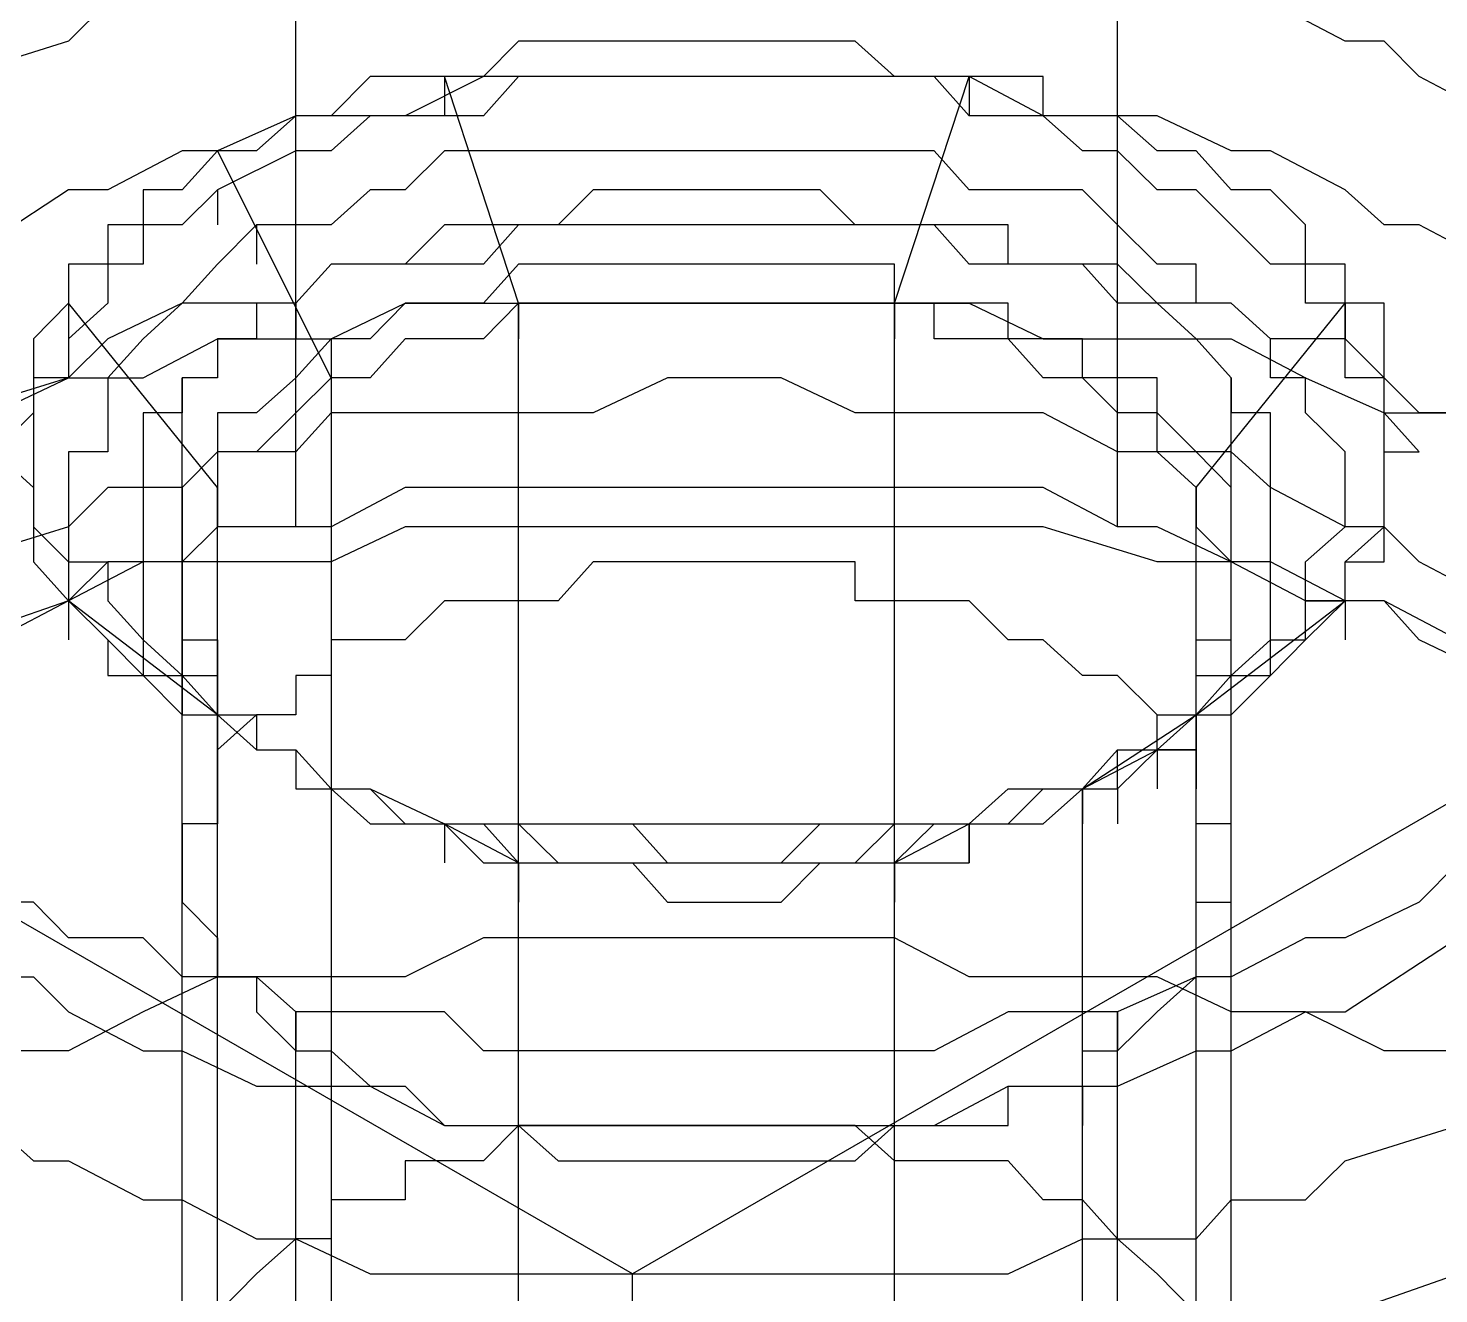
# Model space of a CAD drawing. Header units: millimetres. Extents: x 0 to 2112, y 8 to 1252.
# Drawn here: x 929.46 to 939.38, y 564.82 to 573.73 of the extents above; entities that cross this region are included whole.
import ezdxf

# ---------------------------------------------------------------- set-up
doc = ezdxf.new("R2010")
doc.units = ezdxf.units.MM
doc.layers.get('0').update_dxf_attribs({"linetype": 'CONTINUOUS'})

msp = doc.modelspace()

# ---------------------------------------------------------------- linework, layer by layer
at = {"color": 9}
for p, q in [((933.708, 564.956), (891.72, 589.174)), ((933.708, 564.956), (891.72, 589.174)), ((975.67, 589.174), (933.708, 564.956)), ((975.67, 589.174), (933.708, 564.956)), ((931.34, 570.216), (931.34, 574.707)), ((937.122, 570.216), (937.122, 574.707)), ((930.017, 573.909), (929.739, 573.634)), ((938.724, 573.634), (938.198, 573.909)), ((929.739, 573.634), (928.941, 573.384)), ((932.907, 573.634), (932.66, 573.384)), ((932.907, 573.634), (932.66, 573.384)), ((933.185, 573.634), (932.907, 573.634)), ((933.185, 573.634), (932.907, 573.634)), ((933.432, 573.634), (933.185, 573.634)), ((933.432, 573.634), (933.185, 573.634)), ((933.954, 573.634), (933.432, 573.634)), ((933.954, 573.634), (933.432, 573.634)), ((934.23, 573.634), (933.954, 573.634)), ((934.23, 573.634), (933.954, 573.634)), ((934.508, 573.634), (934.23, 573.634)), ((934.508, 573.634), (934.23, 573.634)), ((934.755, 573.634), (934.508, 573.634)), ((934.755, 573.634), (934.508, 573.634)), ((935.03, 573.634), (934.755, 573.634)), ((935.03, 573.634), (934.755, 573.634)), ((935.277, 573.634), (935.03, 573.634)), ((935.277, 573.634), (935.03, 573.634)), ((935.553, 573.384), (935.277, 573.634)), ((935.553, 573.384), (935.277, 573.634)), ((938.999, 573.634), (938.724, 573.634)), ((939.246, 573.384), (938.999, 573.634)), ((931.863, 573.384), (931.587, 573.109)), ((931.863, 573.384), (931.587, 573.109)), ((932.109, 573.384), (931.863, 573.384)), ((932.109, 573.384), (931.863, 573.384)), ((932.66, 573.384), (932.109, 573.109)), ((932.385, 573.384), (932.109, 573.384)), ((932.385, 573.384), (932.109, 573.384)), ((932.66, 573.384), (932.385, 573.384)), ((932.907, 571.789), (932.385, 573.384)), ((932.385, 573.384), (932.385, 573.109)), ((932.66, 573.384), (932.385, 573.384)), ((932.907, 573.384), (932.66, 573.384)), ((932.907, 573.384), (932.66, 573.109)), ((933.432, 573.384), (932.907, 573.384)), ((933.185, 573.384), (932.907, 573.384)), ((933.432, 573.384), (933.185, 573.384)), ((933.954, 573.384), (933.432, 573.384)), ((933.708, 573.384), (933.432, 573.384)), ((933.954, 573.384), (933.708, 573.384)), ((934.23, 573.384), (933.954, 573.384)), ((934.23, 573.384), (933.954, 573.384)), ((934.755, 573.384), (934.23, 573.384)), ((934.508, 573.384), (934.23, 573.384)), ((934.755, 573.384), (934.508, 573.384)), ((935.277, 573.384), (934.755, 573.384)), ((935.277, 573.384), (934.755, 573.384)), ((935.831, 573.384), (935.277, 573.384)), ((935.553, 573.384), (935.277, 573.384)), ((935.831, 573.384), (935.553, 573.384)), ((935.553, 571.789), (936.078, 573.384)), ((935.831, 573.384), (935.553, 573.384)), ((935.831, 573.384), (935.553, 573.384)), ((936.078, 573.384), (935.831, 573.384)), ((936.078, 573.384), (935.831, 573.384)), ((936.078, 573.109), (935.831, 573.384)), ((936.078, 573.384), (935.831, 573.384)), ((936.6, 573.109), (936.078, 573.384)), ((936.6, 573.384), (936.078, 573.384)), ((936.078, 573.384), (936.078, 573.109)), ((936.6, 573.384), (936.078, 573.384)), ((936.6, 573.109), (936.6, 573.384)), ((936.6, 573.109), (936.6, 573.384)), ((939.768, 573.109), (939.246, 573.384)), ((931.34, 573.109), (930.787, 572.862)), ((931.34, 573.109), (931.062, 572.862)), ((931.34, 573.109), (931.062, 572.862)), ((931.587, 573.109), (931.34, 573.109)), ((931.587, 573.109), (931.34, 573.109)), ((931.587, 573.109), (931.34, 573.109)), ((932.109, 573.109), (931.587, 573.109)), ((931.863, 573.109), (931.587, 572.862)), ((932.109, 573.109), (931.863, 573.109)), ((932.385, 573.109), (932.109, 573.109)), ((932.66, 573.109), (932.385, 573.109)), ((936.353, 573.109), (936.078, 573.109)), ((936.6, 573.109), (936.353, 573.109)), ((937.122, 573.109), (936.6, 573.109)), ((936.875, 573.109), (936.6, 573.109)), ((936.875, 572.862), (936.6, 573.109)), ((936.875, 573.109), (936.6, 573.109)), ((937.122, 573.109), (936.875, 573.109)), ((937.122, 573.109), (936.875, 573.109)), ((937.401, 573.109), (937.122, 573.109)), ((937.401, 572.862), (937.122, 573.109)), ((937.401, 572.862), (937.122, 573.109)), ((937.923, 572.862), (937.401, 573.109)), ((930.54, 572.862), (930.017, 572.587)), ((930.787, 572.862), (930.54, 572.862)), ((930.787, 572.862), (930.54, 572.587)), ((930.787, 572.862), (930.54, 572.587)), ((931.062, 572.862), (930.787, 572.862)), ((931.587, 571.264), (930.787, 572.862)), ((931.34, 572.862), (930.787, 572.587)), ((931.062, 572.862), (930.787, 572.862)), ((931.587, 571.264), (930.787, 572.862)), ((931.587, 572.862), (931.34, 572.862)), ((932.385, 572.862), (932.109, 572.587)), ((932.66, 572.862), (932.385, 572.862)), ((932.907, 572.862), (932.66, 572.862)), ((933.185, 572.862), (932.907, 572.862)), ((933.432, 572.862), (933.185, 572.862)), ((933.708, 572.862), (933.432, 572.862)), ((933.954, 572.862), (933.708, 572.862)), ((934.23, 572.862), (933.954, 572.862)), ((934.508, 572.862), (934.23, 572.862)), ((934.755, 572.862), (934.508, 572.862)), ((935.03, 572.862), (934.755, 572.862)), ((935.277, 572.862), (935.03, 572.862)), ((935.553, 572.862), (935.277, 572.862)), ((935.831, 572.862), (935.553, 572.862)), ((936.078, 572.587), (935.831, 572.862)), ((937.122, 572.862), (936.875, 572.862)), ((937.401, 572.587), (937.122, 572.862)), ((937.122, 572.862), (937.122, 572.862)), ((937.676, 572.862), (937.401, 572.862)), ((937.676, 572.862), (937.401, 572.862)), ((937.923, 572.587), (937.676, 572.862)), ((937.923, 572.587), (937.676, 572.862)), ((938.198, 572.862), (937.923, 572.862)), ((938.724, 572.587), (938.198, 572.862)), ((929.739, 572.587), (928.941, 572.064)), ((930.017, 572.587), (929.739, 572.587)), ((930.54, 572.587), (930.264, 572.587)), ((930.264, 572.587), (930.264, 572.34)), ((930.54, 572.587), (930.264, 572.587)), ((930.264, 572.587), (930.264, 572.34)), ((930.787, 572.587), (930.54, 572.34)), ((930.787, 572.587), (930.787, 572.587)), ((930.787, 572.587), (930.787, 572.34)), ((931.863, 572.587), (931.587, 572.34)), ((932.109, 572.587), (931.863, 572.587)), ((931.863, 572.587), (931.863, 572.587)), ((933.432, 572.587), (933.185, 572.34)), ((933.708, 572.587), (933.432, 572.587)), ((933.954, 572.587), (933.708, 572.587)), ((934.23, 572.587), (933.954, 572.587)), ((934.508, 572.587), (934.23, 572.587)), ((934.755, 572.587), (934.508, 572.587)), ((935.03, 572.587), (934.755, 572.587)), ((935.277, 572.34), (935.03, 572.587)), ((936.353, 572.587), (936.078, 572.587)), ((936.6, 572.587), (936.353, 572.587)), ((936.875, 572.587), (936.6, 572.587)), ((937.122, 572.34), (936.875, 572.587)), ((937.676, 572.587), (937.401, 572.587)), ((937.923, 572.34), (937.676, 572.587)), ((938.198, 572.587), (937.923, 572.587)), ((938.198, 572.587), (937.923, 572.587)), ((938.445, 572.34), (938.198, 572.587)), ((938.445, 572.34), (938.198, 572.587)), ((938.999, 572.34), (938.724, 572.587)), ((930.264, 572.34), (930.017, 572.34)), ((930.017, 572.34), (930.017, 572.064)), ((930.264, 572.34), (930.017, 572.34)), ((930.017, 572.34), (930.017, 572.064)), ((930.54, 572.34), (930.264, 572.34)), ((930.264, 572.34), (930.264, 572.064)), ((931.062, 572.34), (930.787, 572.064)), ((931.587, 572.34), (931.062, 572.34)), ((931.062, 572.34), (931.062, 572.064)), ((932.385, 572.34), (932.109, 572.064)), ((932.66, 572.34), (932.385, 572.34)), ((932.907, 572.34), (932.66, 572.064)), ((932.907, 572.34), (932.66, 572.34)), ((933.432, 572.34), (932.907, 572.34)), ((933.185, 572.34), (932.907, 572.34)), ((933.185, 572.34), (933.185, 572.34)), ((933.954, 572.34), (933.432, 572.34)), ((934.23, 572.34), (933.954, 572.34)), ((934.755, 572.34), (934.23, 572.34)), ((935.277, 572.34), (934.755, 572.34)), ((935.831, 572.34), (935.277, 572.34)), ((935.553, 572.34), (935.277, 572.34)), ((935.831, 572.34), (935.553, 572.34)), ((936.078, 572.064), (935.831, 572.34)), ((936.078, 572.34), (935.831, 572.34)), ((936.353, 572.34), (936.078, 572.34)), ((936.353, 572.064), (936.353, 572.34)), ((937.401, 572.064), (937.122, 572.34)), ((937.122, 572.34), (937.122, 572.34)), ((938.198, 572.064), (937.923, 572.34)), ((937.923, 572.34), (937.923, 572.34)), ((938.445, 572.064), (938.445, 572.34)), ((938.445, 572.064), (938.445, 572.34)), ((939.246, 572.34), (938.999, 572.34)), ((939.768, 572.064), (939.246, 572.34)), ((930.017, 572.064), (929.739, 572.064)), ((929.739, 572.064), (929.739, 571.789)), ((930.017, 572.064), (929.739, 572.064)), ((929.739, 572.064), (929.739, 571.789)), ((930.264, 572.064), (930.017, 572.064)), ((930.017, 572.064), (930.017, 571.789)), ((930.787, 572.064), (930.54, 571.789)), ((930.787, 572.064), (930.787, 572.064)), ((931.587, 572.064), (931.34, 571.789)), ((931.587, 572.064), (931.34, 571.789)), ((932.109, 572.064), (931.587, 572.064)), ((931.863, 572.064), (931.587, 572.064)), ((932.109, 572.064), (931.863, 572.064)), ((932.66, 572.064), (932.109, 572.064)), ((932.907, 572.064), (932.66, 571.789)), ((933.185, 572.064), (932.907, 572.064)), ((933.432, 572.064), (933.185, 572.064)), ((933.708, 572.064), (933.432, 572.064)), ((933.954, 572.064), (933.708, 572.064)), ((933.708, 572.064), (933.708, 572.064)), ((934.23, 572.064), (933.954, 572.064)), ((934.508, 572.064), (934.23, 572.064)), ((934.755, 572.064), (934.508, 572.064)), ((935.03, 572.064), (934.755, 572.064)), ((935.277, 572.064), (935.03, 572.064)), ((935.553, 572.064), (935.277, 572.064)), ((935.553, 571.789), (935.553, 572.064)), ((936.6, 572.064), (936.078, 572.064)), ((936.6, 572.064), (936.353, 572.064)), ((937.122, 572.064), (936.6, 572.064)), ((936.875, 572.064), (936.6, 572.064)), ((937.122, 571.789), (936.875, 572.064)), ((937.401, 571.789), (937.122, 572.064)), ((937.676, 572.064), (937.401, 572.064)), ((937.676, 571.789), (937.676, 572.064)), ((938.445, 572.064), (938.198, 572.064)), ((938.724, 572.064), (938.445, 572.064)), ((938.445, 571.789), (938.445, 572.064)), ((938.724, 572.064), (938.445, 572.064)), ((938.724, 571.789), (938.724, 572.064)), ((938.724, 571.789), (938.724, 572.064)), ((929.739, 571.789), (929.492, 571.539)), ((929.739, 571.789), (929.492, 571.539)), ((930.787, 570.491), (929.739, 571.789)), ((929.739, 571.789), (929.739, 571.539)), ((930.017, 571.789), (929.739, 571.539)), ((930.54, 571.789), (930.017, 571.539)), ((930.54, 571.789), (930.264, 571.539)), ((930.787, 571.789), (930.54, 571.789)), ((930.54, 571.789), (930.54, 571.789)), ((931.34, 571.789), (930.787, 571.789)), ((931.34, 571.789), (931.062, 571.789)), ((931.062, 571.789), (931.062, 571.539)), ((931.34, 571.789), (931.34, 571.539)), ((931.587, 571.539), (932.109, 571.789)), ((931.587, 571.539), (932.109, 571.789)), ((932.109, 571.789), (931.863, 571.539)), ((932.109, 571.789), (932.66, 571.789)), ((932.109, 571.789), (932.66, 571.789)), ((932.385, 571.789), (932.109, 571.789)), ((932.66, 571.789), (932.385, 571.789)), ((932.385, 571.789), (932.385, 571.789)), ((932.66, 571.789), (933.185, 571.789)), ((932.66, 571.789), (933.185, 571.789)), ((932.907, 571.789), (932.66, 571.539)), ((932.907, 571.789), (932.66, 571.539)), ((933.185, 571.789), (932.907, 571.789)), ((932.907, 555.999), (932.907, 571.789)), ((932.907, 571.789), (932.907, 571.539)), ((933.185, 571.789), (932.907, 571.789)), ((933.185, 571.789), (933.708, 571.789)), ((933.185, 571.789), (933.708, 571.789)), ((933.432, 571.789), (933.185, 571.789)), ((933.185, 571.789), (933.185, 571.789)), ((933.432, 571.789), (933.185, 571.789)), ((933.185, 571.789), (933.185, 571.789)), ((933.708, 571.789), (933.432, 571.789)), ((933.708, 571.789), (933.432, 571.789)), ((933.708, 571.789), (934.508, 571.789)), ((933.708, 571.789), (934.508, 571.789)), ((933.954, 571.789), (933.708, 571.789)), ((933.954, 571.789), (933.708, 571.789)), ((934.23, 571.789), (933.954, 571.789)), ((934.23, 571.789), (933.954, 571.789)), ((934.508, 571.789), (934.23, 571.789)), ((934.508, 571.789), (934.23, 571.789)), ((934.508, 571.789), (935.03, 571.789)), ((934.508, 571.789), (935.03, 571.789)), ((934.755, 571.789), (934.508, 571.789)), ((934.508, 571.789), (934.508, 571.789)), ((934.755, 571.789), (934.508, 571.789)), ((934.508, 571.789), (934.508, 571.789)), ((935.03, 571.789), (934.755, 571.789)), ((935.03, 571.789), (934.755, 571.789)), ((935.03, 571.789), (935.553, 571.789)), ((935.03, 571.789), (935.553, 571.789)), ((935.277, 571.789), (935.03, 571.789)), ((935.277, 571.789), (935.03, 571.789)), ((935.553, 571.789), (935.277, 571.789)), ((935.553, 571.789), (935.277, 571.789)), ((935.553, 571.789), (936.078, 571.789)), ((935.553, 571.789), (936.078, 571.789)), ((935.831, 571.789), (935.553, 571.789)), ((935.831, 571.789), (935.553, 571.789)), ((935.553, 555.999), (935.553, 571.789)), ((935.553, 571.789), (935.553, 571.539)), ((935.831, 571.789), (935.553, 571.789)), ((936.078, 571.789), (935.831, 571.789)), ((935.831, 571.539), (935.831, 571.789)), ((935.831, 571.539), (935.831, 571.789)), ((936.078, 571.789), (936.6, 571.539)), ((936.078, 571.789), (936.6, 571.539)), ((936.353, 571.789), (936.078, 571.789)), ((936.353, 571.539), (936.353, 571.789)), ((937.401, 571.789), (937.122, 571.789)), ((937.122, 571.789), (937.122, 571.789)), ((937.923, 571.789), (937.401, 571.789)), ((937.676, 571.539), (937.401, 571.789)), ((937.676, 570.491), (938.724, 571.789)), ((937.923, 571.789), (937.676, 571.789)), ((938.198, 571.539), (937.923, 571.789)), ((938.198, 571.539), (937.923, 571.789)), ((938.724, 571.789), (938.445, 571.789)), ((938.999, 571.789), (938.724, 571.789)), ((938.724, 571.789), (938.724, 571.539)), ((938.724, 571.539), (938.724, 571.789)), ((938.999, 571.789), (938.724, 571.789)), ((938.999, 571.539), (938.999, 571.789)), ((938.999, 571.539), (938.999, 571.789)), ((929.492, 571.539), (929.492, 571.539)), ((929.492, 571.539), (929.492, 571.264)), ((929.492, 571.539), (929.492, 571.539)), ((929.492, 571.539), (929.492, 571.264)), ((930.017, 571.539), (929.739, 571.264)), ((929.739, 571.539), (929.739, 571.539)), ((929.739, 571.539), (929.739, 571.264)), ((930.264, 571.539), (930.017, 571.264)), ((930.264, 571.264), (930.787, 571.539)), ((930.264, 571.264), (930.787, 571.539)), ((930.264, 571.539), (930.264, 571.539)), ((930.787, 571.539), (931.587, 571.539)), ((930.787, 571.539), (931.587, 571.539)), ((931.062, 571.539), (930.787, 571.539)), ((930.787, 571.539), (930.787, 571.264)), ((931.587, 571.539), (931.34, 571.264)), ((931.863, 571.539), (931.587, 571.539)), ((931.587, 571.539), (931.587, 571.264)), ((932.109, 571.539), (931.863, 571.264)), ((932.109, 571.539), (931.863, 571.264)), ((932.385, 571.539), (932.109, 571.539)), ((932.385, 571.539), (932.109, 571.539)), ((932.66, 571.539), (932.385, 571.539)), ((932.385, 571.539), (932.385, 571.539)), ((932.66, 571.539), (932.385, 571.539)), ((932.385, 571.539), (932.385, 571.539)), ((936.078, 571.539), (935.831, 571.539)), ((936.078, 571.539), (935.831, 571.539)), ((936.353, 571.539), (936.078, 571.539)), ((936.353, 571.539), (936.078, 571.539)), ((936.6, 571.539), (936.353, 571.539)), ((936.6, 571.264), (936.353, 571.539)), ((936.353, 571.539), (936.353, 571.539)), ((936.6, 571.264), (936.353, 571.539)), ((936.353, 571.539), (936.353, 571.539)), ((936.6, 571.539), (937.401, 571.539)), ((936.6, 571.539), (937.401, 571.539)), ((936.875, 571.539), (936.6, 571.539)), ((936.875, 571.264), (936.875, 571.539)), ((937.401, 571.539), (937.923, 571.539)), ((937.401, 571.539), (937.923, 571.539)), ((937.923, 571.264), (937.676, 571.539)), ((937.676, 571.539), (937.676, 571.539)), ((937.923, 571.539), (938.445, 571.264)), ((937.923, 571.539), (938.445, 571.264)), ((938.724, 571.539), (938.198, 571.539)), ((938.198, 571.264), (938.198, 571.539)), ((938.198, 571.539), (938.198, 571.539)), ((938.999, 571.264), (938.724, 571.539)), ((938.724, 571.264), (938.724, 571.539)), ((938.999, 571.264), (938.999, 571.539)), ((938.999, 571.264), (938.999, 571.539)), ((929.739, 571.264), (928.941, 571.017)), ((929.217, 571.017), (929.739, 571.264)), ((929.217, 571.017), (929.739, 571.264)), ((929.492, 571.264), (929.492, 571.017)), ((929.739, 571.264), (929.492, 571.264)), ((929.492, 571.264), (929.492, 571.017)), ((929.492, 571.264), (929.492, 571.017)), ((929.739, 571.264), (930.264, 571.264)), ((929.739, 571.264), (930.264, 571.264)), ((930.017, 571.264), (930.017, 571.264)), ((930.017, 571.264), (930.017, 571.017)), ((930.54, 559.17), (930.54, 571.264)), ((930.54, 571.264), (930.54, 571.017)), ((930.787, 571.264), (930.54, 571.264)), ((930.54, 571.264), (930.54, 571.017)), ((931.34, 571.264), (931.062, 571.017)), ((931.34, 571.264), (931.34, 571.264)), ((931.587, 571.264), (931.34, 571.017)), ((931.587, 571.264), (931.34, 571.017)), ((931.587, 571.264), (931.587, 571.264)), ((931.863, 571.264), (931.587, 571.264)), ((931.863, 571.264), (931.587, 571.264)), ((931.587, 571.264), (931.587, 555.724)), ((931.587, 571.264), (931.587, 571.264)), ((931.587, 571.264), (931.587, 555.724)), ((933.954, 571.264), (933.432, 571.017)), ((934.23, 571.264), (933.954, 571.264)), ((934.755, 571.264), (934.23, 571.264)), ((935.277, 571.017), (934.755, 571.264)), ((936.875, 571.264), (936.6, 571.264)), ((936.875, 571.264), (936.6, 571.264)), ((937.122, 571.264), (936.875, 571.264)), ((937.122, 571.017), (936.875, 571.264)), ((937.122, 571.017), (936.875, 571.264)), ((937.401, 571.264), (937.122, 571.264)), ((937.401, 571.017), (937.401, 571.264)), ((937.923, 559.17), (937.923, 571.264)), ((937.923, 571.264), (937.923, 571.017)), ((937.923, 571.017), (937.923, 571.264)), ((937.923, 571.264), (937.923, 571.264)), ((938.445, 571.264), (938.198, 571.264)), ((938.445, 571.264), (938.999, 571.017)), ((938.445, 571.264), (938.999, 571.017)), ((938.445, 571.017), (938.445, 571.264)), ((938.999, 571.264), (938.724, 571.264)), ((939.246, 571.017), (938.999, 571.264)), ((938.999, 571.017), (938.999, 571.264)), ((938.999, 571.264), (938.999, 571.264)), ((938.999, 571.017), (938.999, 571.264)), ((938.999, 571.017), (938.999, 571.264)), ((938.999, 571.264), (938.999, 571.264)), ((929.492, 571.017), (929.217, 570.742)), ((929.492, 571.017), (929.217, 570.742)), ((929.492, 571.017), (929.492, 571.017)), ((929.492, 571.017), (929.492, 570.742)), ((929.492, 571.017), (929.492, 571.017)), ((930.017, 571.017), (930.017, 570.742)), ((930.54, 571.017), (930.264, 571.017)), ((930.264, 571.017), (930.264, 570.742)), ((931.062, 571.017), (930.787, 571.017)), ((930.787, 571.017), (930.787, 570.742)), ((931.062, 571.017), (931.062, 571.017)), ((931.34, 571.017), (931.062, 570.742)), ((931.34, 571.017), (931.062, 570.742)), ((931.587, 571.017), (931.34, 570.742)), ((931.34, 571.017), (931.34, 571.017)), ((931.34, 571.017), (931.34, 571.017)), ((932.109, 571.017), (931.587, 571.017)), ((932.66, 571.017), (932.109, 571.017)), ((932.907, 571.017), (932.66, 571.017)), ((933.432, 571.017), (932.907, 571.017)), ((935.831, 571.017), (935.277, 571.017)), ((936.078, 571.017), (935.831, 571.017)), ((936.6, 571.017), (936.078, 571.017)), ((937.122, 570.742), (936.6, 571.017)), ((937.401, 571.017), (937.122, 571.017)), ((937.122, 571.017), (937.122, 571.017)), ((937.401, 571.017), (937.122, 571.017)), ((937.122, 571.017), (937.122, 571.017)), ((937.676, 570.742), (937.401, 571.017)), ((937.401, 571.017), (937.401, 571.017)), ((937.401, 570.742), (937.401, 571.017)), ((937.401, 570.742), (937.401, 571.017)), ((938.198, 571.017), (937.923, 571.017)), ((938.198, 570.742), (938.198, 571.017)), ((938.724, 570.742), (938.445, 571.017)), ((938.445, 571.017), (938.445, 571.017)), ((938.999, 571.017), (939.521, 571.017)), ((938.999, 571.017), (939.521, 571.017)), ((939.246, 570.742), (938.999, 571.017)), ((938.999, 570.742), (938.999, 571.017)), ((938.999, 571.017), (938.999, 571.017)), ((939.246, 570.742), (938.999, 571.017)), ((939.768, 571.017), (939.246, 571.017)), ((929.217, 570.742), (929.492, 570.491)), ((929.217, 570.742), (929.492, 570.491)), ((929.492, 570.742), (929.492, 570.742)), ((929.492, 570.742), (929.492, 570.491)), ((930.017, 570.742), (929.739, 570.742)), ((929.739, 570.742), (929.739, 570.491)), ((930.264, 570.742), (930.264, 570.742)), ((930.264, 570.742), (930.264, 570.491)), ((930.787, 570.742), (930.54, 570.491)), ((930.787, 570.742), (930.54, 570.491)), ((931.34, 570.742), (930.787, 570.742)), ((930.787, 570.742), (930.787, 570.742)), ((931.062, 570.742), (930.787, 570.742)), ((930.787, 570.742), (930.787, 570.491)), ((931.062, 570.742), (930.787, 570.742)), ((930.787, 570.742), (930.787, 570.491)), ((931.062, 570.742), (931.062, 570.742)), ((931.062, 570.742), (931.062, 570.742)), ((937.401, 570.742), (937.122, 570.742)), ((937.923, 570.742), (937.401, 570.742)), ((937.676, 570.491), (937.401, 570.742)), ((937.401, 570.742), (937.401, 570.742)), ((937.676, 570.491), (937.401, 570.742)), ((937.401, 570.742), (937.401, 570.742)), ((937.923, 570.491), (937.676, 570.742)), ((937.676, 570.742), (937.676, 570.742)), ((938.198, 570.491), (937.923, 570.742)), ((938.198, 570.491), (938.198, 570.742)), ((938.198, 570.742), (938.198, 570.742)), ((938.724, 570.491), (938.724, 570.742)), ((938.724, 570.742), (938.724, 570.742)), ((938.999, 570.491), (938.999, 570.742)), ((938.999, 570.742), (939.246, 570.742)), ((938.999, 570.491), (938.999, 570.742)), ((938.999, 570.491), (938.999, 570.742)), ((938.999, 570.742), (939.246, 570.742)), ((929.492, 570.491), (929.492, 570.491)), ((929.492, 570.491), (929.492, 570.216)), ((929.492, 570.491), (929.492, 570.216)), ((929.492, 570.491), (929.492, 570.491)), ((929.492, 570.491), (929.492, 570.216)), ((930.017, 570.491), (929.739, 570.216)), ((929.739, 570.491), (929.739, 570.491)), ((929.739, 570.491), (929.739, 570.216)), ((930.54, 570.491), (930.017, 570.491)), ((930.264, 570.491), (930.264, 570.491)), ((930.264, 570.491), (930.264, 570.216)), ((930.54, 570.491), (930.54, 570.491)), ((930.54, 570.491), (930.54, 570.216)), ((930.787, 570.491), (930.787, 570.491)), ((930.787, 570.491), (930.787, 570.216)), ((930.787, 554.955), (930.787, 570.491)), ((930.787, 570.491), (930.787, 570.216)), ((930.787, 570.491), (930.787, 570.491)), ((930.787, 570.491), (930.787, 570.216)), ((932.109, 570.491), (931.587, 570.216)), ((932.109, 570.491), (931.587, 570.216)), ((932.66, 570.491), (932.109, 570.491)), ((932.66, 570.491), (932.109, 570.491)), ((932.907, 570.491), (932.66, 570.491)), ((932.907, 570.491), (932.66, 570.491)), ((933.432, 570.491), (932.907, 570.491)), ((933.432, 570.491), (932.907, 570.491)), ((933.954, 570.491), (933.432, 570.491)), ((933.954, 570.491), (933.432, 570.491)), ((934.23, 570.491), (933.954, 570.491)), ((934.23, 570.491), (933.954, 570.491)), ((934.755, 570.491), (934.23, 570.491)), ((934.755, 570.491), (934.23, 570.491)), ((935.277, 570.491), (934.755, 570.491)), ((935.277, 570.491), (934.755, 570.491)), ((935.831, 570.491), (935.277, 570.491)), ((935.831, 570.491), (935.277, 570.491)), ((936.078, 570.491), (935.831, 570.491)), ((936.078, 570.491), (935.831, 570.491)), ((936.6, 570.491), (936.078, 570.491)), ((936.6, 570.491), (936.078, 570.491)), ((937.122, 570.216), (936.6, 570.491)), ((937.122, 570.216), (936.6, 570.491)), ((937.676, 570.216), (937.676, 570.491)), ((937.676, 570.491), (937.676, 570.491)), ((937.676, 554.955), (937.676, 570.491)), ((937.676, 570.491), (937.676, 570.216)), ((937.676, 570.216), (937.676, 570.491)), ((937.676, 570.491), (937.676, 570.491)), ((937.923, 570.216), (937.923, 570.491)), ((937.923, 570.491), (937.923, 570.491)), ((938.724, 570.216), (938.198, 570.491)), ((938.198, 570.216), (938.198, 570.491)), ((938.724, 570.216), (938.724, 570.491)), ((938.999, 570.216), (938.999, 570.491)), ((938.999, 570.216), (938.999, 570.491)), ((938.999, 570.491), (938.999, 570.491)), ((938.999, 570.216), (938.999, 570.491)), ((929.739, 570.216), (928.941, 569.969)), ((929.492, 570.216), (929.492, 569.969)), ((929.492, 570.216), (929.492, 570.216)), ((929.492, 570.216), (929.739, 569.969)), ((929.492, 570.216), (929.492, 569.969)), ((929.739, 570.216), (929.739, 569.969)), ((930.264, 570.216), (930.264, 570.216)), ((930.264, 570.216), (930.264, 569.969)), ((930.787, 570.216), (930.54, 569.969)), ((930.787, 570.216), (930.54, 569.969)), ((930.54, 570.216), (930.54, 570.216)), ((930.54, 570.216), (930.54, 569.969)), ((930.787, 570.216), (930.54, 569.969)), ((930.787, 570.216), (930.54, 569.969)), ((931.34, 570.216), (930.787, 570.216)), ((931.34, 570.216), (930.787, 570.216)), ((930.787, 570.216), (930.787, 570.216)), ((930.787, 570.216), (930.787, 570.216)), ((931.587, 570.216), (931.34, 570.216)), ((931.587, 570.216), (931.34, 570.216)), ((932.109, 570.216), (931.587, 569.969)), ((932.66, 570.216), (932.109, 570.216)), ((933.185, 570.216), (932.66, 570.216)), ((933.708, 570.216), (933.185, 570.216)), ((934.508, 570.216), (933.708, 570.216)), ((935.03, 570.216), (934.508, 570.216)), ((935.553, 570.216), (935.03, 570.216)), ((936.078, 570.216), (935.553, 570.216)), ((936.6, 570.216), (936.078, 570.216)), ((937.401, 569.969), (936.6, 570.216)), ((937.401, 570.216), (937.122, 570.216)), ((937.401, 570.216), (937.122, 570.216)), ((937.923, 569.969), (937.401, 570.216)), ((937.923, 569.969), (937.401, 570.216)), ((937.923, 569.969), (937.676, 570.216)), ((937.676, 570.216), (937.676, 570.216)), ((937.923, 569.969), (937.676, 570.216)), ((937.676, 570.216), (937.676, 570.216)), ((937.923, 569.969), (937.923, 570.216)), ((937.923, 570.216), (937.923, 570.216)), ((938.198, 569.969), (938.198, 570.216)), ((938.198, 570.216), (938.198, 570.216)), ((938.445, 569.969), (938.724, 570.216)), ((938.999, 570.216), (938.724, 570.216)), ((938.724, 570.216), (938.724, 570.216)), ((938.724, 569.969), (938.999, 570.216)), ((939.246, 569.969), (938.999, 570.216)), ((938.999, 569.969), (938.999, 570.216)), ((938.999, 570.216), (938.999, 570.216)), ((938.999, 569.969), (938.999, 570.216)), ((938.999, 570.216), (938.999, 570.216)), ((929.492, 569.969), (929.492, 569.969)), ((929.492, 569.969), (929.739, 569.694)), ((929.492, 569.969), (929.492, 569.969)), ((929.492, 569.969), (929.739, 569.694)), ((930.264, 569.969), (929.739, 569.694)), ((930.017, 569.969), (929.739, 569.694)), ((930.017, 569.969), (929.739, 569.694)), ((929.739, 569.969), (930.017, 569.969)), ((929.739, 569.969), (929.739, 569.694)), ((930.54, 569.969), (930.017, 569.969)), ((930.54, 569.969), (930.017, 569.969)), ((930.017, 569.969), (930.017, 569.694)), ((930.787, 569.969), (930.264, 569.969)), ((930.264, 569.969), (930.264, 569.969)), ((930.264, 569.969), (930.264, 569.694)), ((930.54, 569.969), (930.54, 569.969)), ((930.54, 569.969), (930.54, 569.694)), ((930.54, 569.969), (930.54, 569.969)), ((930.54, 569.969), (930.54, 569.694)), ((930.54, 569.969), (930.54, 569.969)), ((930.54, 569.969), (930.54, 569.694)), ((931.587, 569.969), (930.787, 569.969)), ((933.432, 569.969), (933.185, 569.694)), ((933.708, 569.969), (933.432, 569.969)), ((933.954, 569.969), (933.708, 569.969)), ((934.23, 569.969), (933.954, 569.969)), ((933.954, 569.969), (933.954, 569.969)), ((934.508, 569.969), (934.23, 569.969)), ((934.755, 569.969), (934.508, 569.969)), ((935.03, 569.969), (934.755, 569.969)), ((935.277, 569.969), (935.03, 569.969)), ((935.277, 569.694), (935.277, 569.969)), ((937.923, 569.969), (937.401, 569.969)), ((938.445, 569.694), (937.923, 569.969)), ((938.198, 569.969), (937.923, 569.969)), ((938.198, 569.969), (937.923, 569.969)), ((937.923, 569.694), (937.923, 569.969)), ((937.923, 569.969), (937.923, 569.969)), ((937.923, 569.694), (937.923, 569.969)), ((937.923, 569.969), (937.923, 569.969)), ((937.923, 569.694), (937.923, 569.969)), ((937.923, 569.969), (937.923, 569.969)), ((938.724, 569.694), (938.198, 569.969)), ((938.724, 569.694), (938.198, 569.969)), ((938.198, 569.694), (938.198, 569.969)), ((938.198, 569.969), (938.198, 569.969)), ((938.445, 569.694), (938.445, 569.969)), ((938.445, 569.969), (938.445, 569.969)), ((938.724, 569.694), (938.724, 569.969)), ((938.724, 569.969), (938.999, 569.969)), ((938.724, 569.694), (938.724, 569.969)), ((938.724, 569.969), (938.724, 569.969)), ((938.724, 569.694), (938.724, 569.969)), ((938.724, 569.969), (938.999, 569.969)), ((939.768, 569.694), (939.246, 569.969)), ((929.739, 569.694), (928.941, 569.419)), ((929.739, 569.694), (928.941, 569.419)), ((929.739, 569.694), (929.217, 569.419)), ((929.739, 569.694), (929.739, 569.694)), ((929.739, 569.694), (930.017, 569.419)), ((930.787, 568.893), (929.739, 569.694)), ((929.739, 569.694), (929.739, 569.419)), ((929.739, 569.694), (929.739, 569.694)), ((929.739, 569.694), (930.017, 569.419)), ((929.739, 569.694), (929.739, 569.694)), ((929.739, 569.694), (930.017, 569.419)), ((930.017, 569.694), (930.017, 569.694)), ((930.017, 569.694), (930.264, 569.419)), ((930.264, 569.694), (930.264, 569.419)), ((930.54, 569.694), (930.54, 569.694)), ((930.54, 569.694), (930.54, 569.419)), ((930.54, 569.694), (930.54, 569.694)), ((930.54, 569.694), (930.54, 569.419)), ((930.54, 569.694), (930.54, 569.694)), ((930.54, 569.694), (930.54, 569.419)), ((932.385, 569.694), (932.109, 569.419)), ((932.66, 569.694), (932.385, 569.694)), ((932.907, 569.694), (932.66, 569.694)), ((932.66, 569.694), (932.66, 569.694)), ((933.185, 569.694), (932.907, 569.694)), ((935.553, 569.694), (935.277, 569.694)), ((935.831, 569.694), (935.553, 569.694)), ((936.078, 569.694), (935.831, 569.694)), ((936.353, 569.419), (936.078, 569.694)), ((936.078, 569.694), (936.078, 569.694)), ((937.676, 568.893), (938.724, 569.694)), ((937.923, 569.419), (937.923, 569.694)), ((937.923, 569.694), (937.923, 569.694)), ((937.923, 569.419), (937.923, 569.694)), ((937.923, 569.694), (937.923, 569.694)), ((937.923, 569.419), (937.923, 569.694)), ((937.923, 569.694), (937.923, 569.694)), ((938.198, 569.419), (938.198, 569.694)), ((938.198, 569.694), (938.198, 569.694)), ((938.999, 569.694), (938.445, 569.694)), ((938.445, 569.419), (938.724, 569.694)), ((938.445, 569.419), (938.445, 569.694)), ((938.445, 569.419), (938.445, 569.694)), ((938.445, 569.694), (938.724, 569.694)), ((938.445, 569.419), (938.724, 569.694)), ((938.999, 569.694), (938.724, 569.694)), ((938.999, 569.694), (938.724, 569.694)), ((938.724, 569.694), (938.724, 569.419)), ((939.521, 569.419), (938.999, 569.694)), ((939.246, 569.419), (938.999, 569.694)), ((939.246, 569.419), (938.999, 569.694)), ((930.017, 569.419), (930.017, 569.168)), ((930.017, 569.419), (930.017, 569.419)), ((930.017, 569.419), (930.264, 569.168)), ((930.017, 569.419), (930.017, 569.168)), ((930.264, 569.419), (930.264, 569.419)), ((930.264, 569.419), (930.54, 569.168)), ((930.264, 569.419), (930.264, 569.419)), ((930.264, 569.419), (930.264, 569.168)), ((930.54, 569.419), (930.54, 569.419)), ((930.54, 569.419), (930.54, 569.168)), ((930.54, 569.419), (930.787, 569.419)), ((930.54, 569.419), (930.787, 569.419)), ((930.787, 569.419), (930.787, 569.168)), ((930.787, 569.419), (930.787, 569.168)), ((932.109, 569.419), (931.587, 569.419)), ((931.587, 569.419), (931.587, 569.168)), ((931.587, 569.419), (931.587, 569.168)), ((932.109, 569.419), (932.109, 569.419)), ((936.6, 569.419), (936.353, 569.419)), ((936.875, 569.168), (936.6, 569.419)), ((936.6, 569.419), (936.6, 569.419)), ((937.676, 569.168), (937.676, 569.419)), ((937.676, 569.419), (937.676, 569.419)), ((937.676, 569.419), (937.923, 569.419)), ((937.676, 569.168), (937.676, 569.419)), ((937.676, 569.419), (937.676, 569.419)), ((937.676, 569.419), (937.923, 569.419)), ((937.923, 569.168), (937.923, 569.419)), ((937.923, 569.419), (937.923, 569.419)), ((937.923, 569.168), (938.198, 569.419)), ((938.198, 569.168), (938.445, 569.419)), ((938.198, 569.419), (938.198, 569.419)), ((938.198, 569.168), (938.198, 569.419)), ((938.198, 569.419), (938.445, 569.419)), ((938.198, 569.168), (938.445, 569.419)), ((938.198, 569.168), (938.445, 569.419)), ((938.445, 569.419), (938.445, 569.419)), ((938.445, 569.419), (938.445, 569.419)), ((939.768, 569.168), (939.246, 569.419)), ((939.768, 569.168), (939.246, 569.419)), ((930.017, 569.168), (930.264, 569.168)), ((930.017, 569.168), (930.264, 569.168)), ((930.264, 569.168), (930.54, 568.893)), ((930.264, 569.168), (930.54, 569.168)), ((930.264, 569.168), (930.54, 569.168)), ((930.264, 569.168), (930.54, 568.893)), ((930.54, 569.168), (930.787, 569.168)), ((930.54, 569.168), (930.54, 569.168)), ((930.54, 569.168), (930.54, 568.893)), ((930.54, 569.168), (930.787, 568.893)), ((930.54, 569.168), (930.54, 568.893)), ((930.787, 569.168), (930.787, 568.893)), ((930.787, 569.168), (930.787, 569.168)), ((930.787, 569.168), (930.787, 568.893)), ((930.787, 569.168), (930.787, 569.168)), ((930.787, 569.168), (930.787, 568.893)), ((931.587, 569.168), (931.34, 569.168)), ((931.34, 569.168), (931.34, 568.893)), ((937.122, 569.168), (936.875, 569.168)), ((937.401, 568.893), (937.122, 569.168)), ((937.122, 569.168), (937.122, 569.168)), ((937.676, 568.893), (937.676, 569.168)), ((937.676, 569.168), (937.923, 569.168)), ((937.676, 568.893), (937.923, 569.168)), ((937.676, 568.893), (937.676, 569.168)), ((937.676, 569.168), (937.676, 569.168)), ((937.676, 568.893), (937.676, 569.168)), ((937.676, 569.168), (937.676, 569.168)), ((937.923, 568.893), (938.198, 569.168)), ((937.923, 569.168), (937.923, 569.168)), ((937.923, 568.893), (937.923, 569.168)), ((937.923, 569.168), (938.198, 569.168)), ((937.923, 568.893), (938.198, 569.168)), ((937.923, 568.893), (938.198, 569.168)), ((938.198, 569.168), (938.198, 569.168)), ((938.198, 569.168), (938.198, 569.168)), ((938.198, 569.168), (938.198, 569.168)), ((930.54, 568.893), (930.787, 568.893)), ((930.54, 568.893), (930.787, 568.893)), ((930.54, 568.893), (930.787, 568.893)), ((930.54, 568.893), (930.787, 568.893)), ((930.787, 568.893), (931.062, 568.646)), ((930.787, 568.893), (931.062, 568.893)), ((930.787, 568.893), (930.787, 568.893)), ((930.787, 568.893), (931.062, 568.646)), ((930.787, 568.893), (930.787, 568.893)), ((930.787, 568.893), (931.062, 568.646)), ((930.787, 568.893), (931.062, 568.646)), ((930.787, 568.893), (931.062, 568.646)), ((930.787, 568.893), (931.062, 568.893)), ((930.787, 553.357), (930.787, 568.893)), ((930.787, 568.893), (930.787, 568.646)), ((931.062, 568.893), (930.787, 568.646)), ((930.787, 568.893), (931.062, 568.893)), ((931.062, 568.893), (931.062, 568.646)), ((931.062, 568.893), (931.062, 568.646)), ((931.34, 568.893), (931.062, 568.893)), ((931.062, 568.893), (931.062, 568.893)), ((931.062, 568.893), (931.062, 568.646)), ((936.875, 568.371), (937.676, 568.893)), ((936.875, 568.371), (937.676, 568.893)), ((937.401, 568.646), (937.676, 568.893)), ((937.401, 568.646), (937.676, 568.893)), ((937.401, 568.646), (937.401, 568.893)), ((937.401, 568.893), (937.676, 568.893)), ((937.401, 568.646), (937.676, 568.893)), ((937.401, 568.646), (937.401, 568.893)), ((937.401, 568.893), (937.676, 568.893)), ((937.401, 568.646), (937.401, 568.893)), ((937.401, 568.893), (937.401, 568.893)), ((937.401, 568.646), (937.401, 568.893)), ((937.401, 568.893), (937.676, 568.893)), ((937.676, 568.893), (937.923, 568.893)), ((937.676, 568.893), (937.676, 568.893)), ((937.676, 568.893), (937.676, 568.893)), ((937.676, 568.646), (937.676, 568.893)), ((937.676, 568.893), (937.923, 568.893)), ((937.676, 568.646), (937.676, 568.893)), ((937.676, 568.893), (937.923, 568.893)), ((937.676, 568.893), (937.923, 568.893)), ((937.676, 553.357), (937.676, 568.893)), ((937.676, 568.893), (937.676, 568.646)), ((930.787, 568.646), (930.787, 568.646)), ((930.787, 568.646), (930.787, 568.371)), ((931.062, 568.646), (931.34, 568.646)), ((931.062, 568.646), (931.062, 568.646)), ((931.062, 568.646), (931.34, 568.646)), ((931.062, 568.646), (931.34, 568.646)), ((931.062, 568.646), (931.34, 568.646)), ((931.062, 568.646), (931.34, 568.646)), ((931.062, 568.646), (931.34, 568.646)), ((931.062, 568.646), (931.062, 568.646)), ((931.062, 568.646), (931.34, 568.646)), ((931.062, 568.646), (931.062, 568.646)), ((931.062, 568.646), (931.34, 568.646)), ((931.34, 568.646), (931.587, 568.371)), ((931.34, 568.646), (931.587, 568.371)), ((931.34, 568.646), (931.34, 568.371)), ((931.34, 568.646), (931.34, 568.371)), ((931.34, 568.646), (931.34, 568.371)), ((931.34, 568.646), (931.587, 568.371)), ((931.34, 568.646), (931.34, 568.371)), ((931.34, 568.646), (931.34, 568.371)), ((936.875, 568.371), (937.122, 568.646)), ((936.875, 568.371), (937.401, 568.646)), ((936.875, 568.371), (937.122, 568.646)), ((936.875, 568.371), (937.122, 568.646)), ((937.122, 568.646), (937.401, 568.646)), ((937.122, 568.646), (937.676, 568.646)), ((937.122, 568.646), (937.401, 568.646)), ((937.122, 568.371), (937.122, 568.646)), ((937.122, 568.646), (937.401, 568.646)), ((937.122, 568.371), (937.401, 568.646)), ((937.122, 568.371), (937.122, 568.646)), ((937.122, 568.646), (937.401, 568.646)), ((937.122, 568.371), (937.122, 568.646)), ((937.122, 568.646), (937.401, 568.646)), ((937.401, 568.646), (937.401, 568.371)), ((937.401, 568.646), (937.401, 568.646)), ((937.401, 568.646), (937.676, 568.646)), ((937.676, 568.646), (937.401, 568.646)), ((937.676, 568.646), (937.676, 568.371)), ((937.676, 568.371), (937.676, 568.646)), ((930.787, 568.371), (930.787, 568.371)), ((930.787, 568.371), (930.787, 568.124)), ((931.34, 568.371), (931.587, 568.371)), ((931.34, 568.371), (931.587, 568.371)), ((931.34, 568.371), (931.587, 568.371)), ((931.34, 568.371), (931.587, 568.371)), ((931.34, 568.371), (931.587, 568.371)), ((931.587, 568.371), (931.587, 568.371)), ((931.587, 568.371), (931.863, 568.371)), ((931.587, 568.371), (931.587, 568.371)), ((931.587, 568.371), (931.863, 568.124)), ((931.587, 568.371), (931.863, 568.371)), ((931.587, 568.371), (931.863, 568.371)), ((931.587, 568.371), (931.863, 568.371)), ((931.587, 568.371), (931.587, 568.371)), ((931.587, 568.371), (931.863, 568.371)), ((931.587, 568.371), (931.863, 568.124)), ((931.587, 568.371), (931.863, 568.124)), ((931.863, 568.371), (932.385, 568.124)), ((931.863, 568.371), (932.109, 568.124)), ((931.863, 568.371), (932.109, 568.124)), ((931.863, 568.371), (932.109, 568.124)), ((931.863, 568.371), (932.385, 568.124)), ((936.078, 568.124), (936.353, 568.371)), ((936.078, 568.124), (936.353, 568.371)), ((936.078, 568.124), (936.353, 568.371)), ((936.353, 568.371), (936.6, 568.371)), ((936.353, 568.124), (936.6, 568.371)), ((936.353, 568.371), (936.6, 568.371)), ((936.353, 568.371), (936.6, 568.371)), ((936.6, 568.371), (936.875, 568.371)), ((936.6, 568.124), (936.875, 568.371)), ((936.6, 568.124), (936.875, 568.371)), ((936.6, 568.371), (936.6, 568.371)), ((936.6, 568.371), (936.875, 568.371)), ((936.6, 568.371), (936.875, 568.371)), ((936.6, 568.371), (936.875, 568.371)), ((936.6, 568.124), (936.875, 568.371)), ((936.6, 568.124), (936.875, 568.371)), ((936.875, 568.371), (936.875, 568.124)), ((936.875, 568.371), (937.122, 568.371)), ((936.875, 568.371), (937.122, 568.371)), ((936.875, 568.371), (936.875, 568.371)), ((936.875, 568.371), (937.122, 568.371)), ((936.875, 568.371), (936.875, 568.371)), ((936.875, 568.371), (937.122, 568.371)), ((936.875, 552.831), (936.875, 568.371)), ((936.875, 552.831), (936.875, 568.371)), ((937.122, 568.371), (937.122, 568.124)), ((937.676, 568.124), (937.676, 568.371)), ((937.676, 568.371), (937.676, 568.371)), ((930.787, 568.124), (930.54, 568.124)), ((930.54, 568.124), (930.54, 567.849)), ((931.863, 568.124), (932.109, 568.124)), ((931.863, 568.124), (932.109, 568.124)), ((931.863, 568.124), (932.109, 568.124)), ((932.109, 568.124), (932.109, 568.124)), ((932.109, 568.124), (932.385, 568.124)), ((932.109, 568.124), (932.109, 568.124)), ((932.109, 568.124), (932.385, 568.124)), ((932.109, 568.124), (932.385, 568.124)), ((932.109, 568.124), (932.385, 568.124)), ((932.109, 568.124), (932.109, 568.124)), ((932.109, 568.124), (932.385, 568.124)), ((932.109, 568.124), (932.109, 568.124)), ((932.109, 568.124), (932.385, 568.124)), ((932.385, 568.124), (932.66, 568.124)), ((932.907, 567.849), (932.385, 568.124)), ((932.385, 568.124), (932.385, 567.849)), ((932.385, 568.124), (932.66, 567.849)), ((932.385, 568.124), (932.66, 568.124)), ((932.385, 568.124), (932.66, 568.124)), ((932.385, 568.124), (932.66, 568.124)), ((932.385, 568.124), (932.66, 568.124)), ((932.385, 568.124), (932.66, 567.849)), ((932.385, 568.124), (932.66, 567.849)), ((932.66, 568.124), (932.907, 568.124)), ((932.66, 568.124), (932.907, 567.849)), ((932.66, 568.124), (932.907, 568.124)), ((932.66, 568.124), (932.907, 568.124)), ((932.66, 568.124), (932.907, 568.124)), ((932.907, 568.124), (933.185, 568.124)), ((932.907, 568.124), (933.185, 567.849)), ((932.907, 568.124), (933.185, 568.124)), ((932.907, 568.124), (933.185, 568.124)), ((933.185, 568.124), (933.432, 568.124)), ((933.185, 568.124), (933.708, 568.124)), ((933.185, 568.124), (933.432, 568.124)), ((933.432, 568.124), (933.708, 568.124)), ((933.432, 568.124), (933.708, 568.124)), ((933.708, 568.124), (933.954, 568.124)), ((933.708, 568.124), (933.954, 567.849)), ((933.708, 568.124), (933.954, 568.124)), ((933.954, 568.124), (934.23, 568.124)), ((933.954, 568.124), (934.23, 568.124)), ((934.23, 568.124), (934.508, 568.124)), ((934.23, 568.124), (934.508, 568.124)), ((934.508, 568.124), (935.03, 568.124)), ((934.508, 568.124), (935.03, 568.124)), ((934.755, 567.849), (935.03, 568.124)), ((935.03, 568.124), (935.277, 568.124)), ((935.03, 568.124), (935.277, 568.124)), ((935.03, 568.124), (935.277, 568.124)), ((935.277, 568.124), (935.553, 568.124)), ((935.277, 567.849), (935.553, 568.124)), ((935.277, 568.124), (935.553, 568.124)), ((935.277, 568.124), (935.553, 568.124)), ((935.553, 568.124), (935.831, 568.124)), ((935.553, 567.849), (936.078, 568.124)), ((935.553, 567.849), (935.831, 568.124)), ((935.553, 568.124), (935.831, 568.124)), ((935.553, 568.124), (935.831, 568.124)), ((935.553, 568.124), (935.831, 568.124)), ((935.831, 568.124), (936.078, 568.124)), ((935.831, 568.124), (936.078, 568.124)), ((935.831, 568.124), (936.078, 568.124)), ((935.831, 568.124), (936.078, 568.124)), ((935.831, 568.124), (936.078, 568.124)), ((936.078, 568.124), (936.078, 567.849)), ((936.078, 567.849), (936.078, 568.124)), ((936.078, 568.124), (936.353, 568.124)), ((936.078, 568.124), (936.353, 568.124)), ((936.078, 568.124), (936.353, 568.124)), ((936.078, 567.849), (936.078, 568.124)), ((936.078, 568.124), (936.353, 568.124)), ((936.078, 567.849), (936.078, 568.124)), ((936.078, 568.124), (936.353, 568.124)), ((936.353, 568.124), (936.6, 568.124)), ((936.353, 568.124), (936.6, 568.124)), ((936.353, 568.124), (936.6, 568.124)), ((936.353, 568.124), (936.6, 568.124)), ((937.923, 568.124), (937.676, 568.124)), ((937.923, 567.849), (937.923, 568.124)), ((937.923, 568.124), (937.923, 568.124)), ((930.54, 567.849), (930.54, 567.849)), ((930.54, 567.849), (930.54, 567.574)), ((932.66, 567.849), (932.907, 567.849)), ((932.66, 567.849), (932.66, 567.849)), ((932.66, 567.849), (932.907, 567.849)), ((932.66, 567.849), (932.66, 567.849)), ((932.66, 567.849), (932.907, 567.849)), ((932.907, 567.849), (932.907, 567.849)), ((932.907, 567.849), (933.185, 567.849)), ((932.907, 567.849), (933.185, 567.849)), ((932.907, 567.849), (933.185, 567.849)), ((932.907, 552.309), (932.907, 567.849)), ((932.907, 567.849), (932.907, 567.574)), ((932.907, 567.849), (933.185, 567.849)), ((933.185, 567.849), (933.432, 567.849)), ((933.185, 567.849), (933.432, 567.849)), ((933.185, 567.849), (933.432, 567.849)), ((933.185, 567.849), (933.432, 567.849)), ((933.185, 567.849), (933.432, 567.849)), ((933.432, 567.849), (933.708, 567.849)), ((933.432, 567.849), (933.708, 567.849)), ((933.432, 567.849), (933.708, 567.849)), ((933.432, 567.849), (933.708, 567.849)), ((933.432, 567.849), (933.708, 567.849)), ((933.708, 567.849), (933.954, 567.849)), ((933.708, 567.849), (933.954, 567.849)), ((933.708, 567.849), (933.954, 567.849)), ((933.708, 567.849), (933.954, 567.574)), ((933.708, 567.849), (933.954, 567.574)), ((933.954, 567.849), (934.23, 567.849)), ((933.954, 567.849), (934.23, 567.849)), ((933.954, 567.849), (934.23, 567.849)), ((933.954, 567.849), (934.23, 567.849)), ((934.23, 567.849), (934.508, 567.849)), ((934.23, 567.849), (934.508, 567.849)), ((934.23, 567.849), (934.508, 567.849)), ((934.23, 567.849), (934.508, 567.849)), ((934.508, 567.849), (934.755, 567.849)), ((934.508, 567.849), (934.755, 567.849)), ((934.508, 567.849), (934.755, 567.849)), ((934.508, 567.849), (934.755, 567.849)), ((934.755, 567.849), (934.755, 567.849)), ((934.755, 567.849), (935.03, 567.849)), ((934.755, 567.849), (935.03, 567.849)), ((934.755, 567.849), (935.03, 567.849)), ((934.755, 567.574), (935.03, 567.849)), ((934.755, 567.574), (935.03, 567.849)), ((935.03, 567.849), (935.277, 567.849)), ((935.03, 567.849), (935.277, 567.849)), ((935.03, 567.849), (935.277, 567.849)), ((935.03, 567.849), (935.277, 567.849)), ((935.03, 567.849), (935.277, 567.849)), ((935.277, 567.849), (935.553, 567.849)), ((935.277, 567.849), (935.277, 567.849)), ((935.277, 567.849), (935.553, 567.849)), ((935.277, 567.849), (935.277, 567.849)), ((935.277, 567.849), (935.553, 567.849)), ((935.277, 567.849), (935.277, 567.849)), ((935.277, 567.849), (935.553, 567.849)), ((935.553, 567.849), (935.831, 567.849)), ((935.553, 567.849), (935.831, 567.849)), ((935.553, 552.309), (935.553, 567.849)), ((935.553, 567.849), (935.553, 567.574)), ((935.553, 567.849), (935.831, 567.849)), ((935.831, 567.849), (936.078, 567.849)), ((935.831, 567.849), (936.078, 567.849)), ((935.831, 567.849), (936.078, 567.849)), ((937.923, 567.574), (937.923, 567.849)), ((937.923, 567.849), (937.923, 567.849)), ((939.521, 567.849), (939.246, 567.574)), ((939.521, 567.849), (939.246, 567.574)), ((929.492, 567.574), (929.217, 567.574)), ((929.492, 567.574), (929.217, 567.574)), ((929.739, 567.323), (929.492, 567.574)), ((929.739, 567.323), (929.492, 567.574)), ((930.54, 567.574), (930.54, 567.574)), ((930.54, 567.574), (930.787, 567.323)), ((933.954, 567.574), (933.954, 567.574)), ((933.954, 567.574), (934.23, 567.574)), ((933.954, 567.574), (933.954, 567.574)), ((933.954, 567.574), (934.23, 567.574)), ((934.23, 567.574), (934.508, 567.574)), ((934.23, 567.574), (934.508, 567.574)), ((934.508, 567.574), (934.755, 567.574)), ((934.508, 567.574), (934.755, 567.574)), ((937.676, 567.323), (937.676, 567.574)), ((937.676, 567.574), (937.923, 567.574)), ((939.246, 567.574), (938.724, 567.323)), ((939.246, 567.574), (938.724, 567.323)), ((930.264, 567.323), (929.739, 567.323)), ((930.264, 567.323), (929.739, 567.323)), ((930.54, 567.048), (930.264, 567.323)), ((930.54, 567.048), (930.264, 567.323)), ((930.787, 567.323), (930.787, 567.323)), ((930.787, 567.323), (930.787, 567.048)), ((932.66, 567.323), (932.109, 567.048)), ((933.185, 567.323), (932.66, 567.323)), ((933.708, 567.323), (933.185, 567.323)), ((934.508, 567.323), (933.708, 567.323)), ((935.03, 567.323), (934.508, 567.323)), ((935.553, 567.323), (935.03, 567.323)), ((936.078, 567.048), (935.553, 567.323)), ((937.676, 567.048), (937.676, 567.323)), ((937.676, 567.323), (937.676, 567.323)), ((938.445, 567.323), (937.923, 567.048)), ((938.445, 567.323), (937.923, 567.048)), ((938.724, 567.323), (938.445, 567.323)), ((938.724, 567.323), (938.445, 567.323)), ((938.724, 566.801), (939.521, 567.323)), ((929.217, 567.048), (929.492, 567.048)), ((929.492, 567.048), (929.739, 566.801)), ((930.787, 567.048), (930.264, 566.801)), ((931.062, 567.048), (930.54, 567.048)), ((931.062, 567.048), (930.54, 567.048)), ((931.587, 567.048), (930.787, 567.048)), ((930.787, 567.048), (930.787, 567.048)), ((930.787, 567.048), (931.062, 567.048)), ((931.34, 566.801), (931.062, 567.048)), ((931.34, 566.801), (931.062, 567.048)), ((931.062, 567.048), (931.062, 566.801)), ((932.109, 567.048), (931.587, 567.048)), ((936.6, 567.048), (936.078, 567.048)), ((937.401, 567.048), (936.6, 567.048)), ((937.676, 567.048), (937.122, 566.801)), ((937.676, 567.048), (937.122, 566.801)), ((937.923, 566.801), (937.401, 567.048)), ((937.401, 566.801), (937.676, 567.048)), ((937.923, 567.048), (937.676, 567.048)), ((937.923, 567.048), (937.676, 567.048)), ((937.676, 567.048), (937.676, 567.048)), ((930.264, 566.801), (929.739, 566.526)), ((929.739, 566.801), (930.264, 566.526)), ((931.062, 566.801), (931.062, 566.801)), ((931.062, 566.801), (931.34, 566.526)), ((931.34, 562.31), (931.34, 566.801)), ((931.34, 566.801), (931.34, 566.526)), ((931.863, 566.801), (931.34, 566.801)), ((931.863, 566.801), (931.34, 566.801)), ((932.385, 566.801), (931.863, 566.801)), ((932.385, 566.801), (931.863, 566.801)), ((932.66, 566.526), (932.385, 566.801)), ((932.66, 566.526), (932.385, 566.801)), ((936.353, 566.801), (935.831, 566.526)), ((936.353, 566.801), (935.831, 566.526)), ((936.875, 566.801), (936.353, 566.801)), ((936.875, 566.801), (936.353, 566.801)), ((937.122, 566.801), (936.875, 566.801)), ((937.122, 566.801), (936.875, 566.801)), ((937.122, 562.31), (937.122, 566.801)), ((937.122, 566.801), (937.122, 566.526)), ((937.122, 566.526), (937.401, 566.801)), ((937.401, 566.801), (937.401, 566.801)), ((938.445, 566.801), (937.923, 566.801)), ((937.923, 566.526), (938.445, 566.801)), ((938.999, 566.526), (938.445, 566.801)), ((938.445, 566.801), (938.724, 566.801)), ((929.739, 566.526), (929.217, 566.526)), ((930.264, 566.526), (930.54, 566.526)), ((930.54, 566.526), (931.062, 566.279)), ((931.34, 566.526), (931.34, 566.526)), ((931.34, 566.526), (931.587, 566.526)), ((931.587, 566.526), (931.863, 566.279)), ((933.185, 566.526), (932.66, 566.526)), ((933.185, 566.526), (932.66, 566.526)), ((933.708, 566.526), (933.185, 566.526)), ((933.708, 566.526), (933.185, 566.526)), ((934.23, 566.526), (933.708, 566.526)), ((934.23, 566.526), (933.708, 566.526)), ((934.508, 566.526), (934.23, 566.526)), ((934.508, 566.526), (934.23, 566.526)), ((935.03, 566.526), (934.508, 566.526)), ((935.03, 566.526), (934.508, 566.526)), ((935.553, 566.526), (935.03, 566.526)), ((935.553, 566.526), (935.03, 566.526)), ((935.831, 566.526), (935.553, 566.526)), ((935.831, 566.526), (935.553, 566.526)), ((936.875, 566.279), (936.875, 566.526)), ((936.875, 566.526), (937.122, 566.526)), ((937.122, 566.279), (937.676, 566.526)), ((937.122, 566.526), (937.122, 566.526)), ((937.676, 566.526), (937.923, 566.526)), ((939.521, 566.526), (938.999, 566.526)), ((931.062, 566.279), (931.34, 566.279)), ((931.34, 566.279), (931.863, 566.279)), ((931.863, 566.279), (932.385, 566)), ((931.863, 566.279), (931.863, 566.279)), ((931.863, 566.279), (932.109, 566.279)), ((932.109, 566.279), (932.385, 566)), ((935.831, 566), (936.353, 566.279)), ((936.353, 566.279), (936.875, 566.279)), ((936.353, 566), (936.353, 566.279)), ((936.353, 566.279), (936.875, 566.279)), ((936.875, 566.279), (937.122, 566.279)), ((936.875, 566.279), (936.875, 566)), ((929.217, 566), (929.492, 565.753)), ((932.385, 566), (932.66, 566)), ((932.385, 566), (932.385, 566)), ((932.385, 566), (932.66, 566)), ((932.66, 566), (933.185, 566)), ((932.907, 566), (932.66, 565.753)), ((932.66, 566), (932.907, 566)), ((933.185, 566), (932.907, 566)), ((932.907, 566), (933.185, 565.753)), ((933.185, 566), (933.708, 566)), ((933.432, 566), (933.185, 566)), ((933.708, 566), (933.432, 566)), ((933.708, 566), (934.23, 566)), ((933.954, 566), (933.708, 566)), ((934.23, 566), (933.954, 566)), ((933.954, 566), (933.954, 566)), ((934.23, 566), (934.508, 566)), ((934.508, 566), (934.23, 566)), ((934.508, 566), (935.03, 566)), ((934.755, 566), (934.508, 566)), ((935.03, 566), (934.755, 566)), ((935.03, 566), (935.553, 566)), ((935.277, 566), (935.03, 566)), ((935.553, 565.753), (935.277, 566)), ((935.277, 566), (935.277, 566)), ((935.277, 565.753), (935.553, 566)), ((935.553, 566), (935.831, 566)), ((935.553, 566), (935.831, 566)), ((935.831, 566), (935.831, 566)), ((935.831, 566), (936.078, 566)), ((936.078, 566), (936.353, 566)), ((938.724, 565.753), (939.521, 566)), ((929.492, 565.753), (929.739, 565.753)), ((929.739, 565.753), (930.264, 565.478)), ((932.385, 565.753), (932.109, 565.753)), ((932.109, 565.753), (932.109, 565.478)), ((932.66, 565.753), (932.385, 565.753)), ((932.66, 565.753), (932.66, 565.753)), ((933.185, 565.753), (933.185, 565.753)), ((933.185, 565.753), (933.432, 565.753)), ((933.432, 565.753), (933.708, 565.753)), ((933.708, 565.753), (933.954, 565.753)), ((933.954, 565.753), (934.23, 565.753)), ((934.23, 565.753), (934.508, 565.753)), ((934.508, 565.753), (934.508, 565.753)), ((934.508, 565.753), (934.755, 565.753)), ((934.755, 565.753), (935.03, 565.753)), ((935.03, 565.753), (935.277, 565.753)), ((935.831, 565.753), (935.553, 565.753)), ((936.078, 565.753), (935.831, 565.753)), ((936.353, 565.753), (936.078, 565.753)), ((936.078, 565.753), (936.078, 565.753)), ((936.6, 565.478), (936.353, 565.753)), ((938.445, 565.478), (938.724, 565.753)), ((930.264, 565.478), (930.54, 565.478)), ((930.54, 565.478), (931.062, 565.203)), ((932.109, 565.478), (931.587, 565.478)), ((931.587, 565.478), (931.587, 565.203)), ((931.587, 565.478), (931.587, 565.203)), ((936.875, 565.478), (936.6, 565.478)), ((936.6, 565.478), (936.6, 565.478)), ((937.122, 565.203), (936.875, 565.478)), ((937.676, 565.203), (937.923, 565.478)), ((937.923, 565.478), (938.445, 565.478)), ((931.062, 565.203), (931.34, 565.203)), ((931.34, 565.203), (931.062, 564.956)), ((931.34, 565.203), (931.863, 564.956)), ((931.587, 565.203), (931.34, 565.203)), ((931.34, 565.203), (931.34, 565.203)), ((936.353, 564.956), (936.875, 565.203)), ((936.875, 565.203), (937.122, 565.203)), ((937.122, 565.203), (937.676, 565.203)), ((937.401, 564.956), (937.122, 565.203)), ((937.122, 565.203), (937.122, 565.203)), ((931.062, 564.956), (930.787, 564.677)), ((931.062, 564.956), (931.062, 564.956)), ((931.863, 564.956), (932.385, 564.956)), ((932.385, 564.956), (932.66, 564.956)), ((932.66, 564.956), (933.185, 564.956)), ((933.185, 564.956), (933.708, 564.956)), ((933.708, 559.693), (933.708, 564.956)), ((933.708, 559.693), (933.708, 564.956)), ((933.708, 564.956), (934.23, 564.956)), ((934.23, 564.956), (934.508, 564.956)), ((934.508, 564.956), (935.03, 564.956)), ((935.03, 564.956), (935.553, 564.956)), ((935.553, 564.956), (935.831, 564.956)), ((935.831, 564.956), (936.353, 564.956)), ((937.676, 564.677), (937.401, 564.956)), ((937.401, 564.956), (937.401, 564.956)), ((937.401, 564.956), (937.401, 564.956)), ((938.724, 564.677), (939.521, 564.956))]:
    msp.add_line(p, q, dxfattribs=at)

doc.saveas('drawing.dxf')
